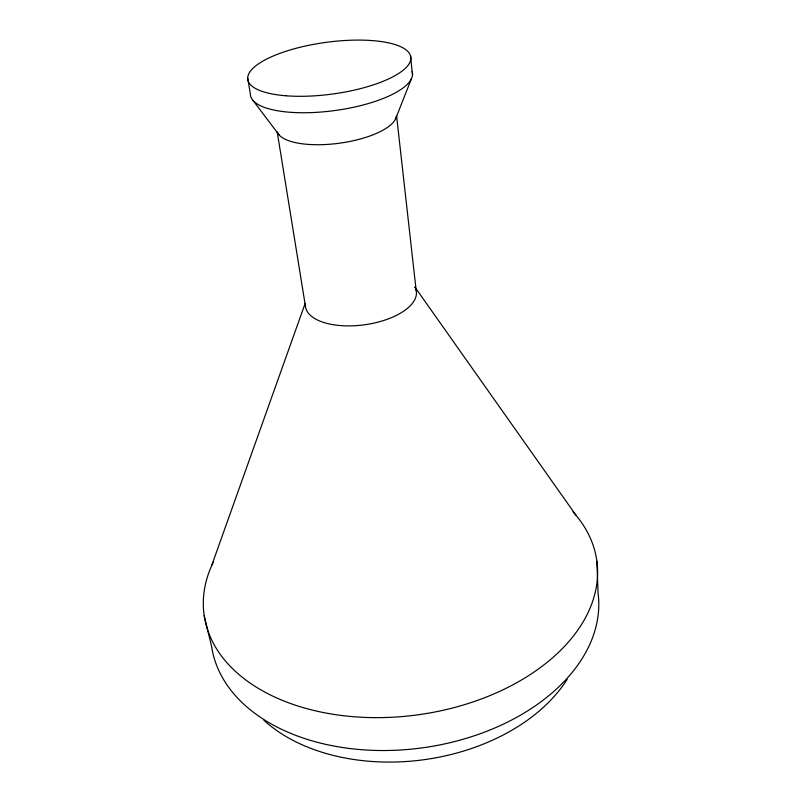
<?xml version="1.0" encoding="UTF-8"?>
<svg xmlns="http://www.w3.org/2000/svg" width="802" height="802" viewBox="0 0 802 802"><rect width="100%" height="100%" fill="white"/><g stroke="black" fill="none" stroke-linecap="round" stroke-linejoin="round"><path stroke-width="1.2" d="M211.618 565.721L305.131 303.487M395.607 118.836L411.446 78.696M253.031 100.481L279.066 134.876M415.025 287.246L576.087 515.395M204.199 615.585L211.628 646.582A195.066 130.074 -7.8 0 0 422.714 747.795A195.066 130.074 -7.8 0 0 598.071 593.179L596.888 561.34M247.668 78.035L250.354 93.794A81.774 26.707 -7.8 0 0 335.216 110.496A81.774 26.707 -7.8 0 0 412.148 71.538M277.231 132.059L305.361 305.722A55.96 26.045 -7.8 0 0 368.128 324.239A55.96 26.045 -7.8 0 0 414.965 287.206M396.559 115.638L416.158 290.454M410.494 55.639L412.499 75.027M572.999 511.826A198.214 128.19 -7.8 0 1 418.183 714.782A198.214 128.19 -7.8 0 1 213.623 561.45M396.459 115.929A60.33 21.203 -7.8 0 1 339.657 143.177A60.33 21.203 -7.8 0 1 277.432 132.31M567.154 679.404A176.34 120.19 -7.8 0 1 423.516 759.765A176.34 120.19 -7.8 0 1 263.958 720.346M286.124 95.789A82.295 26.045 -7.8 0 0 410.835 59.037A82.295 26.045 -7.8 0 0 290.865 49.754A82.295 26.045 -7.8 0 0 286.124 95.789"/></g></svg>
